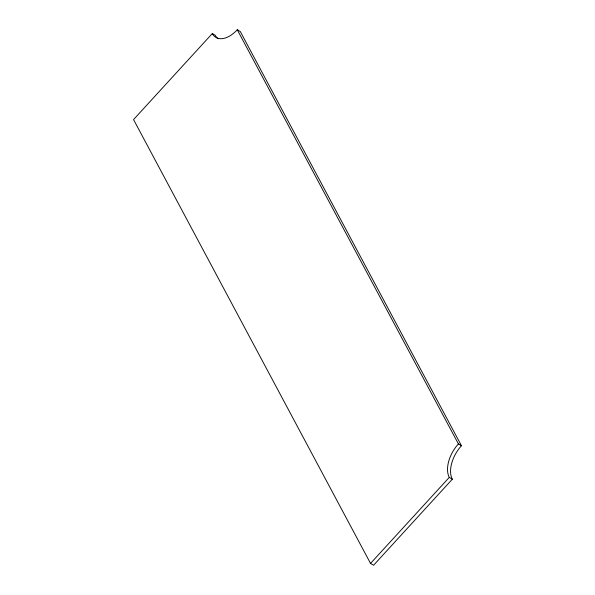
<?xml version="1.0" encoding="UTF-8"?>
<svg xmlns="http://www.w3.org/2000/svg" width="595" height="595" viewBox="0 0 595 595"><rect width="100%" height="100%" fill="white"/><g stroke="black" fill="none" stroke-linecap="round" stroke-linejoin="round"><path stroke-width="0.89" d="M212.289 33.551L133.548 119.588L370.536 563.42L373.578 565.25L452.319 479.213A26.225 15.284 -59 0 1 461.452 445.737L240.313 31.58L237.264 29.75A26.225 15.284 -59 0 1 212.289 33.551L215.331 35.373A26.225 15.284 -59 0 0 218.201 38.764M370.536 563.42L449.277 477.383A26.225 15.284 -59 0 1 458.41 443.915L237.264 29.75M458.41 443.915L461.452 445.737M449.277 477.383L452.319 479.213"/></g></svg>
